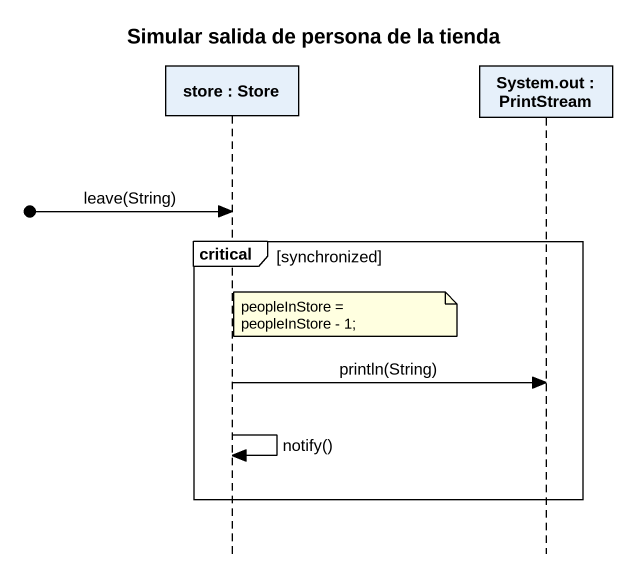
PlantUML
@startuml
title Simular salida de persona de la tienda
hide footbox
participant "store : Store" as store
participant "System.out : PrintStream" as System_out

[o-> store : leave(String)
critical synchronized
  note right of store : peopleInStore = peopleInStore - 1;
  store -> System_out : println(String)
  store -> store : notify()
end
@enduml
